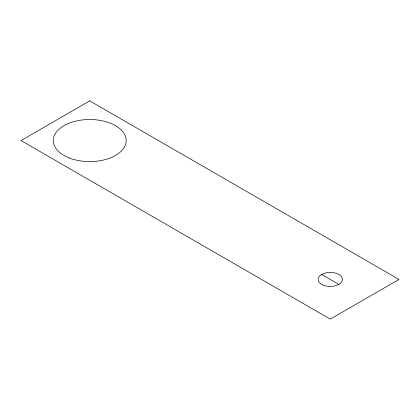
<?xml version="1.0" encoding="UTF-8"?>
<svg xmlns="http://www.w3.org/2000/svg" width="420" height="420" viewBox="0 0 420 420"><rect width="100%" height="100%" fill="white"/><g stroke="black" fill="none" stroke-linecap="round" stroke-linejoin="round"><path stroke-width="0.63" d="M321.683 274.481L338.861 284.398M89.728 100.884L21 140.564L330.272 319.116L399 279.437L89.728 100.884M69.3 157.988A36.451 21.042 0 0 0 126.084 142.065A36.451 21.042 0 0 0 73.799 121.632A36.451 21.042 0 0 0 69.3 157.988M323.631 285.311A12.149 7.014 0 0 0 342.405 279.825A12.149 7.014 0 0 0 324.786 273.184A12.149 7.014 0 0 0 323.631 285.311"/></g></svg>
